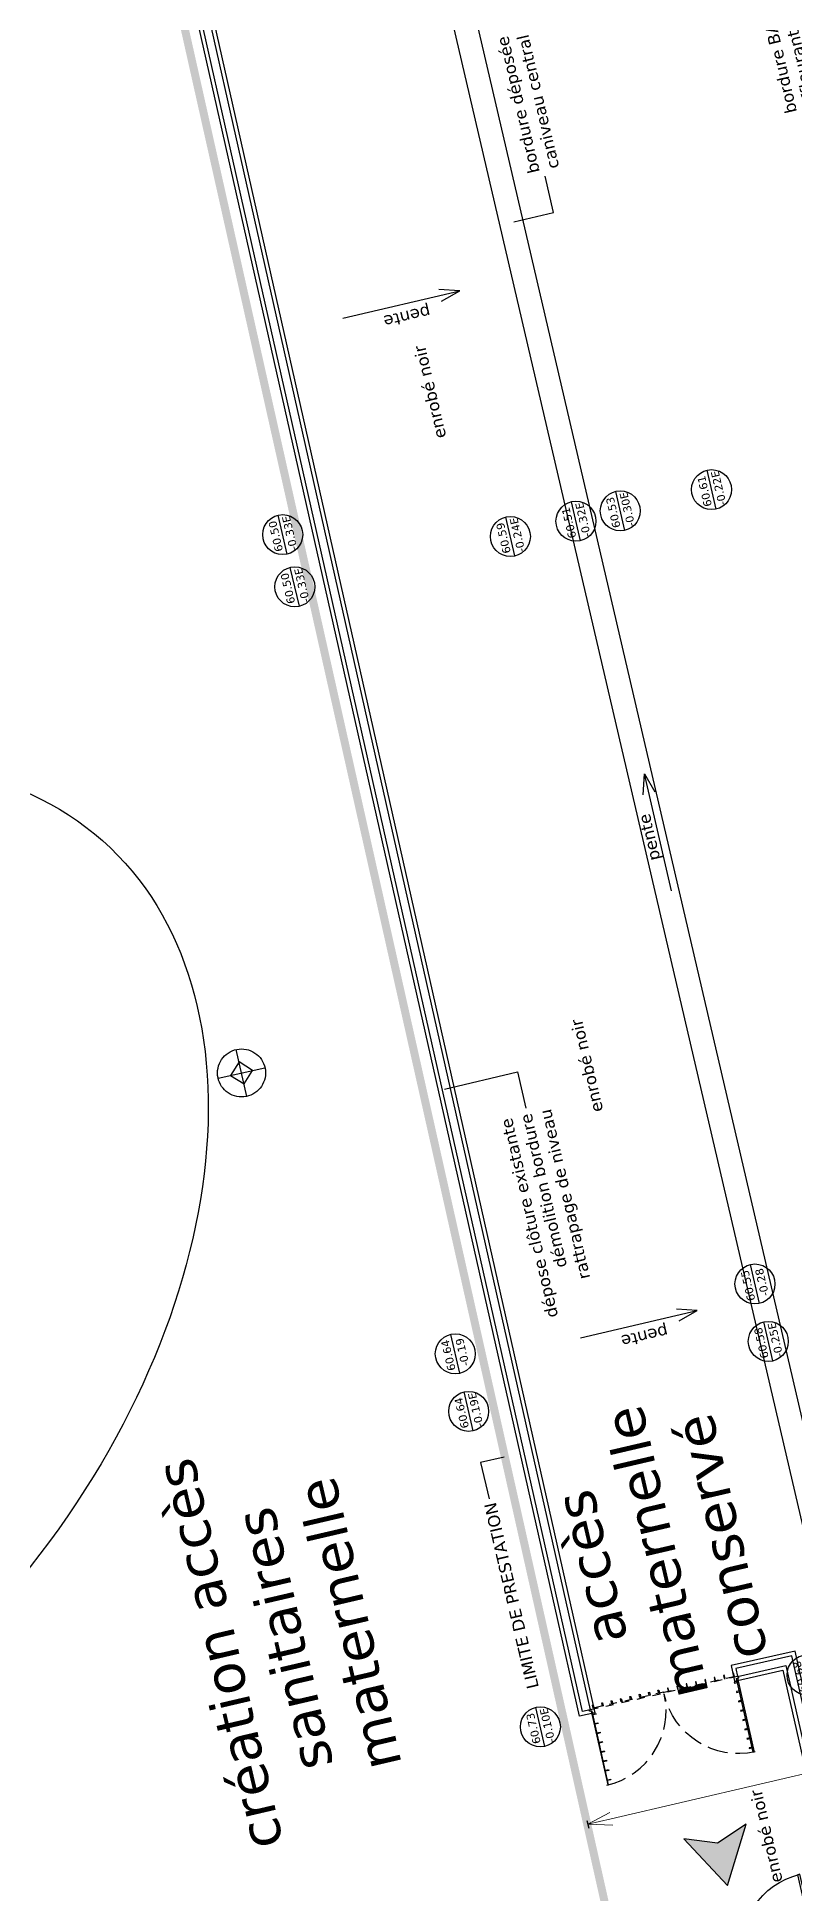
# Model space of a CAD drawing. Header units: metres. Extents: x 595893 to 596105, y 139631 to 139768.
# Drawn here: x 596055.78 to 596065.26, y 139674.83 to 139698.04 of the extents above; entities that cross this region are included whole.
import ezdxf
from ezdxf.enums import TextEntityAlignment as Align

# ---------------------------------------------------------------- set-up
doc = ezdxf.new("R2010")
doc.units = ezdxf.units.M
doc.header["$MEASUREMENT"] = 0
doc.header["$PDMODE"] = 3
doc.header["$PDSIZE"] = 0.1
for name, pattern in [('01', [0.15, 0.1, -0.05]), ('03', [0.7, 0.5, -0.2]), ('DD2', [209.9734, 157.48, -26.2467, 0, -26.2467])]:
    doc.linetypes.add(name, pattern=pattern)
for name, color, linetype in [('01-MEN-VU-0.13', 163, 'Continuous'), ('05-COT-ALTIM-0.20', 42, 'Continuous'), ('05-COT-ALTIM-EXIST-0.20', 21, 'Continuous'), ('06-SYMB-DIVERS-0.20', 20, 'Continuous'), ('06-TXT-DETAILS-DIVERS-02.20', 2, 'Continuous'), ('06-TXT-DIVERS-2-02.20', 5, 'Continuous'), ('06-TXT-LOCAUX-0.20', 20, 'Continuous'), ('08-VU-0.13', 44, 'Continuous'), ('08-VU-0.20', 32, 'Continuous')]:
    doc.layers.add(name, color=color, linetype=linetype)
doc.styles.add('COT', font='verdana.ttf')
doc.styles.add('détail 100', font='verdana.ttf', dxfattribs={"height": 0.1})
doc.styles.add('locaux 20', font='verdana.ttf', dxfattribs={"height": 0.07})
doc.styles.add('locaux 200', font='verdana.ttf', dxfattribs={"height": 0.35})
doc.styles.get("Standard").update_dxf_attribs({"font": 'arial.ttf'})
doc.dimstyles.new('COT50', dxfattribs={"dimtxt": 0.12, "dimasz": 0.08, "dimexe": 0.05, "dimexo": 0, "dimgap": 0.05, "dimtad": 1, "dimdec": 0, "dimlfac": 100, "dimzin": 0, "dimdsep": 46, "dimtxsty": 'COT', "dimblk": 'OPEN30', "dimcen": 0.04, "dimdle": 0.05, "dimclrd": 256, "dimclre": 256, "dimclrt": 6, "dimadec": 0, "dimazin": 0, "dimtm": 1e-09, "dimtfac": 1, "dimtdec": 0, "dimtmove": 1, "dimatfit": 0, "dimldrblk": 'OPEN30', "dimfxl": 0.05, "dimfxlon": 1, "dimtolj": 1, "dimtzin": 0, "dimlwd": -1, "dimlwe": -1, "dimarcsym": 0})

# ---------------------------------------------------------------- blocks, each defined once
blk = doc.blocks.new('P180')
for points in [[(-1.85, 0.915), (-1.85, 0), (-1.88, 0), (-1.88, 0.915)], [(-0.08, 0.915), (-0.08, 0), (-0.05, 0), (-0.05, 0.915)], [(0, 0), (0, -0.1), (-0.065, -0.1), (-0.065, -0.03), (-0.05, -0.03), (-0.05, 0)]]:
    blk.add_lwpolyline(points, close=True)
at = {"linetype": 'Continuous'}
blk.add_lwpolyline([(-1.93, 0), (-1.93, -0.1), (-1.865, -0.1), (-1.865, -0.03), (-1.88, -0.03), (-1.88, 0)], close=True, dxfattribs=at)
for centre, start, end in [((-1.88, 0), 0, 90), ((-0.05, 0), 90, 180)]:
    blk.add_arc(centre, 0.915, start, end)
at = {"linetype": 'Continuous', "text_generation_flag": 6}
blk.add_attdef('TEXTE', (-0.188, 0.598), '', height=0.08, rotation=90, dxfattribs=at)
blk = doc.blocks.new('Niv+Alti-Plan')
blk.add_line((-0.25, 0), (0.25, 0))
blk.add_circle((0, 0), 0.25)
at = {"style": 'détail 100'}
for tag, p in [('ALTI', (0, 0.09)), ('NIVEAU', (0, -0.09))]:
    blk.add_attdef(tag, text='', height=0.1, dxfattribs=at).set_placement(p, align=Align.MIDDLE_CENTER)
blk = doc.blocks.new('A$C6BB47F20')
for points in [[(-0.027, 0.022), (-0.027, 0.967), (-0.038, 0.967), (-0.038, 0.022)], [(-0.038, 0.912), (-0.038, 0.902), (-0.078, 0.902), (-0.078, 0.912)], [(-0.038, 0.792), (-0.038, 0.782), (-0.078, 0.782), (-0.078, 0.792)], [(-0.038, 0.672), (-0.038, 0.662), (-0.078, 0.662), (-0.078, 0.672)], [(-0.038, 0.552), (-0.038, 0.542), (-0.078, 0.542), (-0.078, 0.552)], [(-0.038, 0.432), (-0.038, 0.422), (-0.078, 0.422), (-0.078, 0.432)], [(-0.038, 0.312), (-0.038, 0.302), (-0.078, 0.302), (-0.078, 0.312)], [(-0.038, 0.192), (-0.038, 0.182), (-0.078, 0.182), (-0.078, 0.192)], [(-0.038, 0.072), (-0.038, 0.062), (-0.078, 0.062), (-0.078, 0.072)]]:
    blk.add_lwpolyline(points, close=True)
at = {"linetype": '01', "ltscale": 0.25}
for points in [[(-0.02, 0), (-0.965, 0), (-0.965, -0.01), (-0.02, -0.01)], [(-0.91, -0.01), (-0.9, -0.01), (-0.9, -0.05), (-0.91, -0.05)], [(-0.79, -0.01), (-0.78, -0.01), (-0.78, -0.05), (-0.79, -0.05)], [(-0.67, -0.01), (-0.66, -0.01), (-0.66, -0.05), (-0.67, -0.05)], [(-0.55, -0.01), (-0.54, -0.01), (-0.54, -0.05), (-0.55, -0.05)], [(-0.43, -0.01), (-0.42, -0.01), (-0.42, -0.05), (-0.43, -0.05)], [(-0.31, -0.01), (-0.3, -0.01), (-0.3, -0.05), (-0.31, -0.05)], [(-0.19, -0.01), (-0.18, -0.01), (-0.18, -0.05), (-0.19, -0.05)], [(-0.07, -0.01), (-0.06, -0.01), (-0.06, -0.05), (-0.07, -0.05)]]:
    blk.add_lwpolyline(points, close=True, dxfattribs=at)
blk.add_circle((-0.013, 0.015), 0.005)
at = {"linetype": '03', "ltscale": 0.5}
blk.add_arc((-0.013, 0.015), 0.952, 90, 180, dxfattribs=at)
blk = doc.blocks.new('_Open30')
at = {"color": 0, "linetype": 'ByBlock', "lineweight": -2}
for p, q in [((-1, 0.268), (0, 0)), ((0, 0), (-1, -0.268)), ((0, 0), (-1, 0))]:
    blk.add_line(p, q, dxfattribs=at)
blk = doc.blocks.new('*D121')
at = {"layer": '06-TXT-DETAILS-DIVERS-02.20', "transparency": 16777216}
for p, q in [((596072.686, 139678.083), (596072.709, 139677.986)), ((596062.662, 139675.747), (596062.684, 139675.649))]:
    blk.add_line(p, q, dxfattribs=at)
at = {"layer": '06-TXT-DETAILS-DIVERS-02.20', "lineweight": 5, "transparency": 16777216}
blk.add_line((596072.406, 139677.967), (596062.965, 139675.766), dxfattribs=at)
at = {"layer": 'Defpoints', "color": 0, "transparency": 16777216}
for p in [(596072.576, 139678.558), (596062.47, 139676.568), (596062.673, 139675.698)]:
    blk.add_point(p, dxfattribs=at)
at = {"layer": '06-TXT-DETAILS-DIVERS-02.20', "lineweight": 5, "transparency": 16777216, "xscale": 0.3, "yscale": 0.3, "zscale": 0.3}
for p, rotation in [((596072.698, 139678.035), 13.12127038304243), ((596062.673, 139675.698), 193.1212703830424)]:
    blk.add_blockref('_Open30', p, dxfattribs=dict(at, rotation=rotation))
at = {"layer": '06-TXT-DETAILS-DIVERS-02.20', "color": 6, "transparency": 16777216, "insert": (596067.716, 139676.735), "char_height": 0.12, "attachment_point": 5, "rotation": 193.1213, "style": 'COT'}
blk.add_mtext('\\A1;décapage, reprise sol et calage des niveaux', dxfattribs=at)

msp = doc.modelspace()

# ---------------------------------------------------------------- hatches: boundary and pattern name
at = {"layer": '06-SYMB-DIVERS-0.20'}
h = msp.add_hatch(color=256, dxfattribs=at)
h.dxf.hatch_style = 1
h.paths.add_polyline_path([(596063.873, 139675.517), (596064.42, 139674.933), (596064.652, 139675.699), (596064.296, 139675.462)])

# ---------------------------------------------------------------- linework, layer by layer
at = {"layer": '01-MEN-VU-0.13'}
msp.add_lwpolyline([(596053.522, 139717.831), (596062.702, 139677.131), (596062.605, 139677.109), (596053.425, 139717.809)], close=True, dxfattribs=at)
msp.add_lwpolyline([(596065.991, 139674.419), (596065.226, 139677.803), (596064.524, 139677.645), (596064.546, 139677.547), (596065.15, 139677.683), (596065.893, 139674.397)], dxfattribs=at)
at = {"layer": '06-SYMB-DIVERS-0.20'}
msp.add_lwpolyline([(596063.873, 139675.517), (596064.42, 139674.933), (596064.652, 139675.699), (596064.296, 139675.462), (596063.873, 139675.517)], dxfattribs=at)
at = {"layer": '06-TXT-DETAILS-DIVERS-02.20', "color": 251, "linetype": '03', "true_color": 0x666666, "const_width": 0.1}
msp.add_lwpolyline([(596063.099, 139673.764), (596053.243, 139717.705), (596053.581, 139717.797), (596052.449, 139722.656), (596072.33, 139727.291), (596072.506, 139726.534), (596072.506, 139726.534)], dxfattribs=at)
at = {"layer": '06-TXT-DETAILS-DIVERS-02.20'}
for points in [[(596061.748, 139695.729), (596062.244, 139695.845), (596062.138, 139696.298)], [(596059.609, 139694.525), (596061.07, 139694.866)], [(596060.843, 139694.736), (596061.07, 139694.866), (596060.81, 139694.883)], [(596063.365, 139688.567), (596063.38, 139688.828), (596063.511, 139688.602)], [(596063.721, 139687.367), (596063.38, 139688.828)], [(596060.878, 139684.889), (596061.792, 139685.102), (596061.898, 139684.649)], [(596062.58, 139681.78), (596064.041, 139682.12)], [(596063.814, 139681.991), (596064.041, 139682.12), (596063.781, 139682.137)], [(596061.628, 139680.288), (596061.331, 139680.219), (596061.437, 139679.766)]]:
    msp.add_lwpolyline(points, dxfattribs=at)
at = {"layer": '06-TXT-LOCAUX-0.20', "linetype": 'DD2'}
for p, q in [((596058.407, 139684.797, 60.628), (596058.276, 139685.382, 60.628)), ((596058.049, 139685.024, 60.628), (596058.634, 139685.155, 60.628))]:
    msp.add_line(p, q, dxfattribs=at)
at = {"layer": '06-TXT-LOCAUX-0.20', "linetype": 'DD2', "elevation": 60.628}
msp.add_lwpolyline([(596058.373, 139684.952), (596058.479, 139685.121), (596058.31, 139685.228), (596058.204, 139685.059)], close=True, dxfattribs=at)
at = {"layer": '06-TXT-LOCAUX-0.20', "linetype": 'DD2'}
msp.add_circle((596058.341, 139685.09, 60.628), 0.3, dxfattribs=at)
at = {"layer": '08-VU-0.13'}
msp.add_lwpolyline([(596053.56, 139717.891), (596062.762, 139677.093), (596062.567, 139677.049), (596053.365, 139717.847)], close=True, dxfattribs=at)
for points in [[(596066.793, 139674.601), (596056.902, 139717.032), (596056.61, 139716.964), (596066.501, 139674.535)], [(596066.039, 139674.43), (596065.264, 139677.863), (596064.464, 139677.682), (596064.508, 139677.487), (596065.113, 139677.623), (596065.844, 139674.386)]]:
    msp.add_lwpolyline(points, dxfattribs=at)
at = {"layer": '08-VU-0.20'}
msp.add_ellipse((596051.557, 139682.051, 0), major_axis=(-4.944, -6.029), ratio=0.665702, start_param=-1.570796, end_param=4.712389, dxfattribs=at)

# ---------------------------------------------------------------- block references
at = {"layer": '01-MEN-VU-0.13', "xscale": -1, "rotation": 192.709843383508}
msp.add_blockref('A$C6BB47F20', (596064.566, 139677.551), dxfattribs=at)
at = {"layer": '01-MEN-VU-0.13', "rotation": 192.7098433756569}
msp.add_blockref('A$C6BB47F20', (596062.683, 139677.127), dxfattribs=at)
at = {"layer": '05-COT-ALTIM-0.20', "ltscale": 10, "rotation": 103.1212703830424}
for p, values in [((596064.763, 139682.452), {'ALTI': '60.55', 'NIVEAU': '-0.28'}), ((596061.015, 139681.579), {'ALTI': '60.64', 'NIVEAU': '-0.19'})]:
    msp.add_blockref('Niv+Alti-Plan', p, dxfattribs=at).add_auto_attribs(values)
at = {"layer": '05-COT-ALTIM-EXIST-0.20', "ltscale": 10, "rotation": 103.1212703830424}
for p, values in [((596064.22, 139692.381), {'ALTI': '60.61', 'NIVEAU': '-0.22E'}), ((596062.524, 139691.986), {'ALTI': '60.51', 'NIVEAU': '-0.32E'}), ((596063.078, 139692.115), {'ALTI': '60.53', 'NIVEAU': '-0.30E'}), ((596061.704, 139691.795), {'ALTI': '60.59', 'NIVEAU': '-0.24E'}), ((596059.008, 139691.166), {'ALTI': '60.50', 'NIVEAU': '-0.33E'}), ((596064.93, 139681.734), {'ALTI': '60.58', 'NIVEAU': '-0.25E'}), ((596061.182, 139680.86), {'ALTI': '60.64', 'NIVEAU': '-0.19E'}), ((596065.414, 139677.564), {'ALTI': '60.68', 'NIVEAU': '-0.15E'}), ((596062.079, 139676.916), {'ALTI': '60.73', 'NIVEAU': '-0.10E'})]:
    msp.add_blockref('Niv+Alti-Plan', p, dxfattribs=at).add_auto_attribs(values)
at = {"layer": '06-TXT-LOCAUX-0.20', "ltscale": 10, "rotation": 103.1212703830424}
msp.add_blockref('Niv+Alti-Plan', (596058.856, 139691.818), dxfattribs=at).add_auto_attribs({'ALTI': '60.50', 'NIVEAU': '-0.33E'})
at = {"layer": '08-VU-0.20', "color": 251, "true_color": 0x666666, "xscale": -1, "rotation": 12.77411298448016}
msp.add_blockref('P180', (596063.694, 139673.765), dxfattribs=at)

# ---------------------------------------------------------------- texts
at = {"layer": '06-TXT-DETAILS-DIVERS-02.20', "char_height": 0.15, "width": 3.00404, "style": 'locaux 20'}
for s, insert, attachment_point, rotation in [('bordure déposée\\Pcaniveau central créé', (596062.123, 139696.365), 4, 103.1213), ('bordure BA\\Paffleurante', (596065.34, 139697.115), 4, 103.1213), ('pente', (596060.698, 139694.63), 4, 193.1213), ('enrobé noir', (596060.832, 139693.023), 4, 103.1213), ('pente', (596063.528, 139687.749), 4, 103.1213), ('enrobé noir', (596062.795, 139684.602), 4, 103.1213), ('dépose clôture existante démolition bordure rattrapage de niveau', (596061.914, 139684.581), 6, 103.1213), ('pente', (596063.669, 139681.884), 4, 193.1213), ('LIMITE DE PRESTATION', (596061.448, 139679.717), 6, 103.1213), ('enrobé noir', (596065.04, 139674.97), 4, 103.1213)]:
    msp.add_mtext(s, dxfattribs=dict(at, insert=insert, attachment_point=attachment_point, rotation=rotation))
at = {"layer": '06-TXT-DIVERS-2-02.20', "char_height": 0.5, "width": 10.2052, "attachment_point": 5, "rotation": 103.1213, "style": 'locaux 200'}
for s, insert in [('accès\\Pmaternelle\\Pconservé', (596063.526, 139679.098)), ('création accès\\Psanitaires\\Pmaternelle', (596058.875, 139678.014)), ('création accès\\Psanitaires\\Pmaternelle', (596058.875, 139678.014))]:
    msp.add_mtext(s, dxfattribs=dict(at, insert=insert))

# ---------------------------------------------------------------- dimensions: what is measured, and where the dimension line sits
at = {"layer": '06-TXT-DETAILS-DIVERS-02.20'}
dim = msp.add_linear_dim(base=(596062.673, 139675.698), p1=(596072.576, 139678.558), p2=(596062.47, 139676.568), angle=193.1213, text='décapage, reprise sol et calage des niveaux', dimstyle='COT50', override={"dimasz": 0.3, "dimlwd": 5}, dxfattribs=at)
dim.commit()
dim.dimension.update_dxf_attribs({"geometry": '*D121', "text_midpoint": (596067.716, 139676.735)})

doc.saveas('drawing.dxf')
